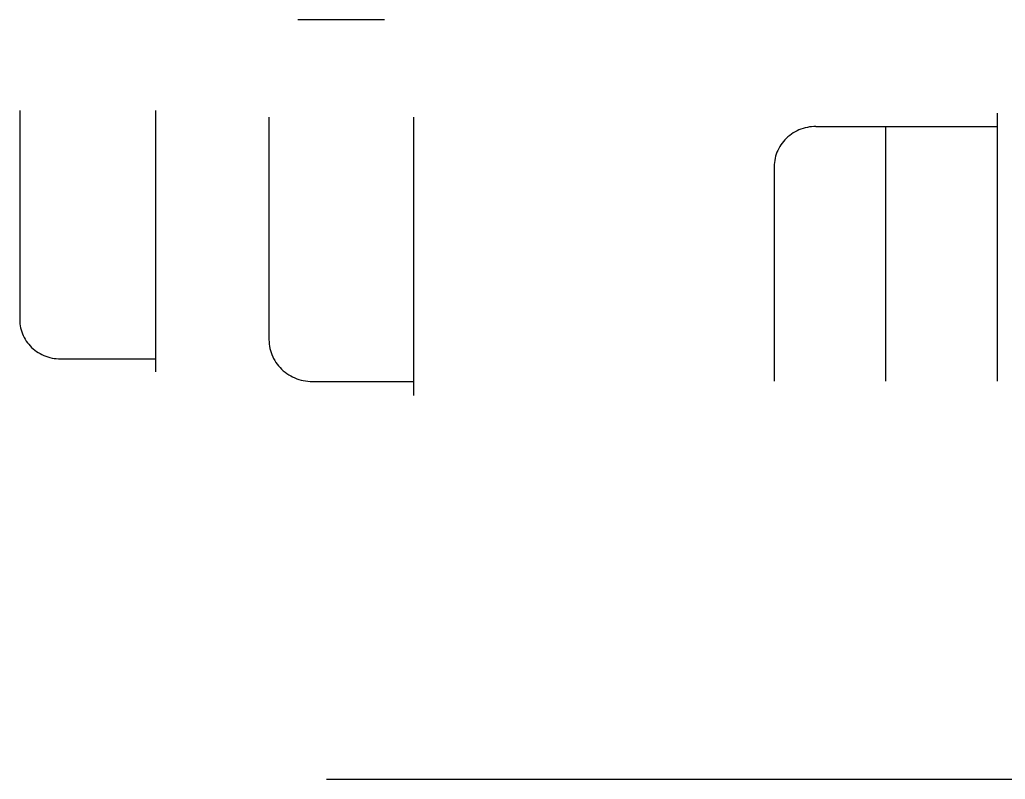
# Model space of a CAD drawing. Extents: x 8646 to 18206, y -17605 to -192.
# Drawn here: x 11156.798 to 11158.642, y -9038.353 to -9036.933 of the extents above; entities that cross this region are included whole.
import ezdxf

# ---------------------------------------------------------------- set-up
doc = ezdxf.new("R2010")
doc.units = 0
doc.layers.get('0').update_dxf_attribs({"linetype": 'CONTINUOUS'})

msp = doc.modelspace()

# ---------------------------------------------------------------- linework, layer by layer
at = {"color": 8, "linetype": 'CONTINUOUS'}
for p, q in [((11157.4805, -9036.9326), (11157.3181, -9036.9326)), ((11156.7978, -9037.1021), (11156.7978, -9037.4934)), ((11157.0521, -9037.1021), (11157.0521, -9037.5912)), ((11157.264, -9037.1146), (11157.264, -9037.5309)), ((11157.5346, -9037.1146), (11157.5346, -9037.6349)), ((11158.6264, -9037.107), (11158.6264, -9037.6085)), ((11158.2672, -9037.1347), (11158.2632, -9037.1359)), ((11158.2712, -9037.1338), (11158.2672, -9037.1347)), ((11158.2751, -9037.1331), (11158.2712, -9037.1338)), ((11158.2792, -9037.1326), (11158.2751, -9037.1331)), ((11158.2833, -9037.1322), (11158.2792, -9037.1326)), ((11158.2874, -9037.1321), (11158.2833, -9037.1322)), ((11158.2874, -9037.1321), (11158.6264, -9037.1321)), ((11158.4177, -9037.1321), (11158.4177, -9037.6085)), ((11158.235, -9037.1515), (11158.2321, -9037.1542)), ((11158.2382, -9037.1488), (11158.235, -9037.1515)), ((11158.2414, -9037.1465), (11158.2382, -9037.1488)), ((11158.2448, -9037.1443), (11158.2414, -9037.1465)), ((11158.2483, -9037.1422), (11158.2448, -9037.1443)), ((11158.2519, -9037.1403), (11158.2483, -9037.1422)), ((11158.2556, -9037.1387), (11158.2519, -9037.1403)), ((11158.2593, -9037.1372), (11158.2556, -9037.1387)), ((11158.2632, -9037.1359), (11158.2593, -9037.1372)), ((11158.2196, -9037.1697), (11158.2177, -9037.1732)), ((11158.2218, -9037.1665), (11158.2196, -9037.1697)), ((11158.2241, -9037.1632), (11158.2218, -9037.1665)), ((11158.2266, -9037.1601), (11158.2241, -9037.1632)), ((11158.2293, -9037.157), (11158.2266, -9037.1601)), ((11158.2321, -9037.1542), (11158.2293, -9037.157)), ((11158.2119, -9037.1879), (11158.2109, -9037.1917)), ((11158.2129, -9037.1842), (11158.2119, -9037.1879)), ((11158.2144, -9037.1804), (11158.2129, -9037.1842)), ((11158.216, -9037.1768), (11158.2144, -9037.1804)), ((11158.2177, -9037.1732), (11158.216, -9037.1768)), ((11158.2093, -9037.2034), (11158.2092, -9037.2074)), ((11158.2092, -9037.2074), (11158.2092, -9037.6085)), ((11158.2096, -9037.1995), (11158.2093, -9037.2034)), ((11158.2101, -9037.1955), (11158.2096, -9037.1995)), ((11158.2109, -9037.1917), (11158.2101, -9037.1955)), ((11156.7978, -9037.4934), (11156.7979, -9037.4972)), ((11156.7979, -9037.4972), (11156.7981, -9037.501)), ((11156.7981, -9037.501), (11156.7987, -9037.505)), ((11156.7987, -9037.505), (11156.7995, -9037.5086)), ((11156.7995, -9037.5086), (11156.8004, -9037.5123)), ((11156.8004, -9037.5123), (11156.8015, -9037.5161)), ((11156.8015, -9037.5161), (11156.8029, -9037.5197)), ((11156.8029, -9037.5197), (11156.8044, -9037.5233)), ((11156.8044, -9037.5233), (11156.8061, -9037.5267)), ((11156.8061, -9037.5267), (11156.808, -9037.5301)), ((11156.808, -9037.5301), (11156.8101, -9037.5333)), ((11156.8101, -9037.5333), (11156.8124, -9037.5365)), ((11156.8124, -9037.5365), (11156.8148, -9037.5395)), ((11156.8148, -9037.5395), (11156.8174, -9037.5425)), ((11157.264, -9037.5309), (11157.2642, -9037.535)), ((11157.2642, -9037.535), (11157.2645, -9037.5391)), ((11157.2645, -9037.5391), (11157.265, -9037.5431)), ((11156.8174, -9037.5425), (11156.8201, -9037.5453)), ((11156.8201, -9037.5453), (11156.823, -9037.5479)), ((11156.823, -9037.5479), (11156.8261, -9037.5504)), ((11156.8261, -9037.5504), (11156.8292, -9037.5528)), ((11156.8292, -9037.5528), (11156.8325, -9037.5549)), ((11156.8325, -9037.5549), (11156.836, -9037.5569)), ((11156.836, -9037.5569), (11156.8394, -9037.5588)), ((11156.8394, -9037.5588), (11156.8431, -9037.5604)), ((11157.265, -9037.5431), (11157.2658, -9037.5471)), ((11157.2658, -9037.5471), (11157.2668, -9037.5511)), ((11157.2668, -9037.5511), (11157.2679, -9037.555)), ((11157.2679, -9037.555), (11157.2694, -9037.5588)), ((11156.8431, -9037.5604), (11156.8467, -9037.5619)), ((11156.8467, -9037.5619), (11156.8505, -9037.5632)), ((11156.8505, -9037.5632), (11156.8543, -9037.5643)), ((11156.8543, -9037.5643), (11156.8582, -9037.5652)), ((11156.8582, -9037.5652), (11156.8621, -9037.5659)), ((11156.8621, -9037.5659), (11156.8661, -9037.5663)), ((11156.8661, -9037.5663), (11156.8701, -9037.5667)), ((11156.8701, -9037.5667), (11156.8741, -9037.5668)), ((11156.8741, -9037.5668), (11157.0521, -9037.5668)), ((11157.2694, -9037.5588), (11157.2711, -9037.5627)), ((11157.2711, -9037.5627), (11157.2728, -9037.5663)), ((11157.2728, -9037.5663), (11157.2748, -9037.57)), ((11157.2748, -9037.57), (11157.2771, -9037.5733)), ((11157.2771, -9037.5733), (11157.2795, -9037.5768)), ((11157.2795, -9037.5768), (11157.2821, -9037.58)), ((11157.2821, -9037.58), (11157.2849, -9037.5831)), ((11157.2849, -9037.5831), (11157.2878, -9037.5862)), ((11157.2878, -9037.5862), (11157.2909, -9037.5889)), ((11157.2909, -9037.5889), (11157.2941, -9037.5916)), ((11157.2941, -9037.5916), (11157.2975, -9037.5941)), ((11157.2975, -9037.5941), (11157.301, -9037.5963)), ((11157.301, -9037.5963), (11157.3047, -9037.5984)), ((11157.3047, -9037.5984), (11157.3083, -9037.6005)), ((11157.3083, -9037.6005), (11157.3122, -9037.6022)), ((11157.3122, -9037.6022), (11157.316, -9037.6038)), ((11157.316, -9037.6038), (11157.3201, -9037.6051)), ((11157.3201, -9037.6051), (11157.3241, -9037.6063)), ((11157.3241, -9037.6063), (11157.3283, -9037.6072)), ((11157.3283, -9037.6072), (11157.3325, -9037.6079)), ((11157.3325, -9037.6079), (11157.3367, -9037.6085)), ((11157.3367, -9037.6085), (11157.3409, -9037.6088)), ((11157.3409, -9037.6088), (11157.3452, -9037.6089)), ((11157.3452, -9037.6089), (11157.5346, -9037.6089)), ((11157.372, -9038.3528), (11159.8005, -9038.3528))]:
    msp.add_line(p, q, dxfattribs=at)

doc.saveas('drawing.dxf')
